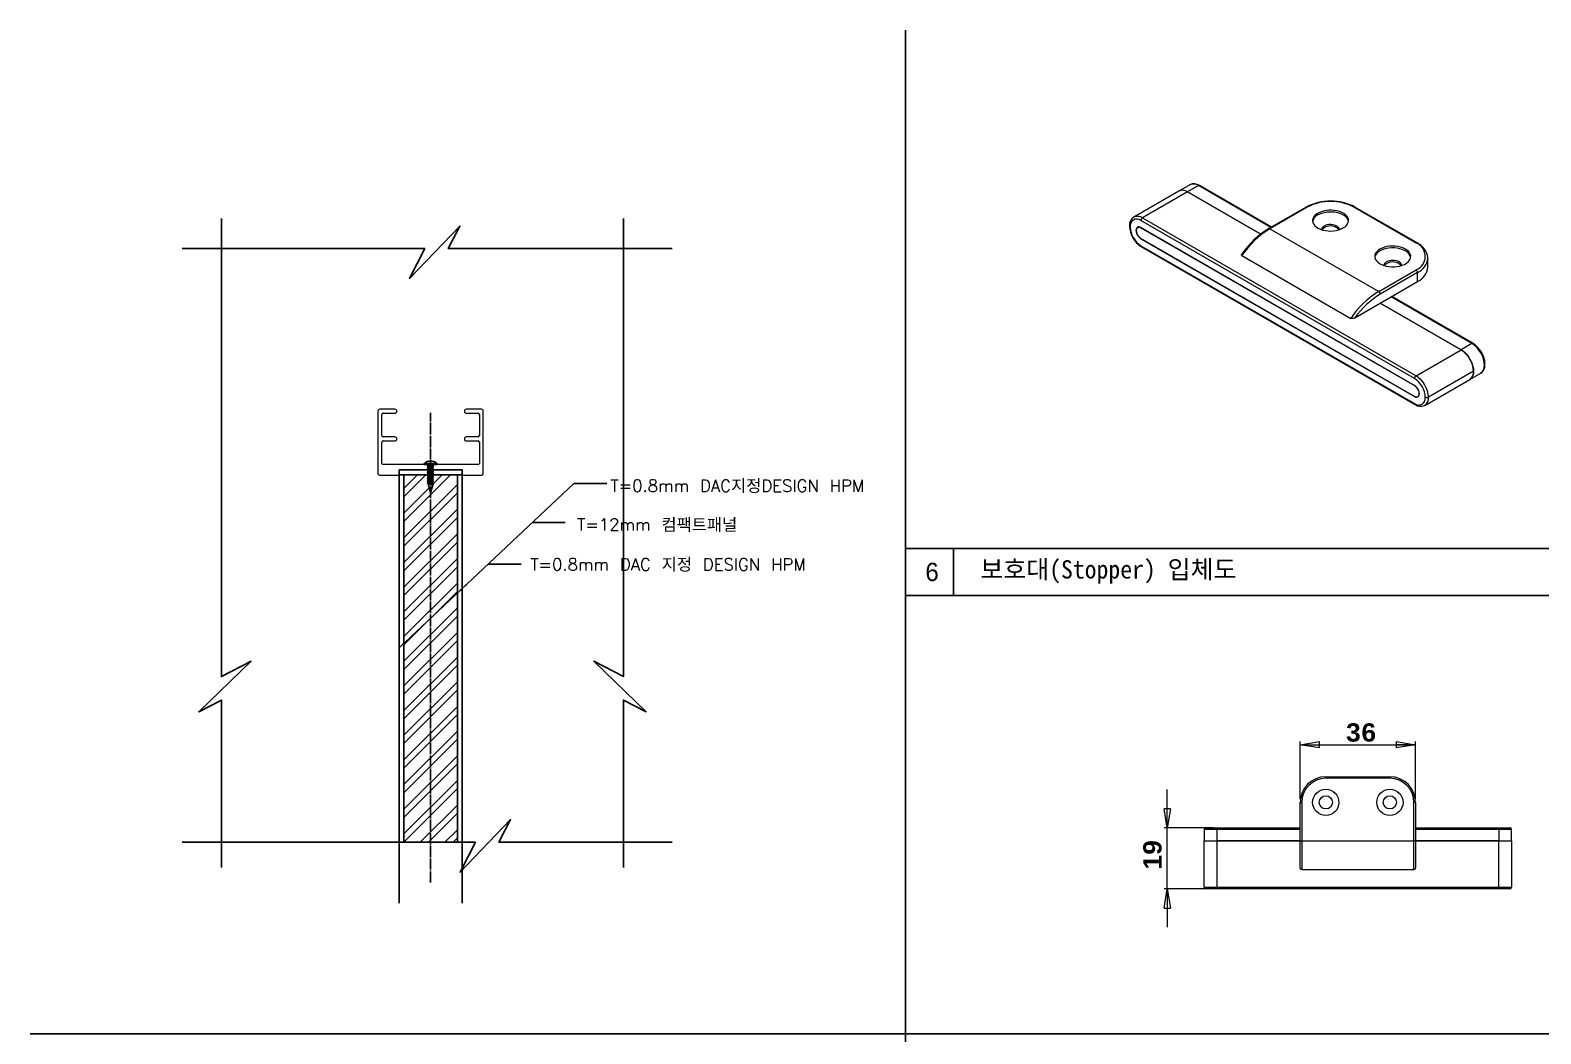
# Model space of a CAD drawing. Header units: millimetres. Extents: x 185 to 16542, y 250 to 5700.
# Drawn here: x 8585 to 12710, y 2960 to 5700 of the extents above; entities that cross this region are included whole.
import ezdxf

# ---------------------------------------------------------------- set-up
doc = ezdxf.new("R2010")
doc.units = ezdxf.units.MM
doc.linetypes.add('CEN', pattern=[35, 30, -2, 1, -2])
for name, color, linetype in [('1', 1, 'Continuous'), ('6FIN', 6, 'Continuous'), ('DIM', 7, 'Continuous'), ('FIN', 6, 'Continuous'), ('HATC', 1, 'Continuous')]:
    doc.layers.add(name, color=color, linetype=linetype)
doc.styles.add('SLDTEXTSTYLE1', font='', dxfattribs={"width": 0.75})
doc.styles.get("Standard").update_dxf_attribs({"font": 'txt.shx'})
doc.styles.get('SLDTEXTSTYLE1').set_extended_font_data('NanumGothic')

# ---------------------------------------------------------------- blocks, each defined once
blk = doc.blocks.new('zw$AE9A')
at = {"color": 7, "linetype": 'Continuous', "lineweight": 15}
for p, q in [((269.6, 1175.8), (23.6, 1033.7)), ((317.6, 1171), (71.6, 1029)), ((329, 1210.1), (269.6, 1175.8)), ((377, 1205.3), (317.6, 1171)), ((317.6, 1171), (717, 940.5)), ((717, 940.5), (317.6, 1171)), ((772.3, 977.1), (377, 1205.3)), ((775.8, 979.2), (383, 1205.9)), ((965, 1088.4), (761.4, 970.8)), ((971, 1087.8), (767.3, 970.2)), ((1565, 891.8), (1225.6, 1087.8)), ((1571, 892.4), (1231.6, 1088.4)), ((23.6, 1033.7), (24.6, 1034.3)), ((1556.5, 152.2), (63.1, 1014.3)), ((71.6, 1029), (1565, 166.9)), ((49.5, 979.6), (44.9, 976.8)), ((1556.5, 114), (63.1, 976.1)), ((63.9, 975.6), (63.1, 975.1)), ((63.1, 975.1), (1556.5, 113)), ((1556.5, 54.2), (63.1, 916.3)), ((63.9, 915.8), (63.1, 915.3)), ((63.1, 915.3), (1556.5, 53.2)), ((767.3, 970.2), (1361.3, 627.3)), ((63.1, 877.1), (1556.5, 15)), ((65.6, 871.6), (1559, 9.5)), ((614.6, 823.3), (1208.6, 480.4)), ((1361.3, 627.3), (1565, 744.9)), ((1629.7, 810.1), (1629.7, 808.6)), ((1629.7, 759.6), (1629.7, 808.6)), ((1573.5, 730.2), (1369.8, 612.6)), ((1369.8, 563.6), (1573.5, 681.2)), ((1573.5, 681.2), (1573.5, 730.2)), ((1870.4, 343.2), (1429.2, 597.9)), ((1876.4, 343.8), (1432.7, 600)), ((1231.7, 483.9), (1369.8, 563.6)), ((1369.8, 563.6), (1811, 308.9)), ((1811, 308.9), (1369.8, 563.6)), ((1870.4, 343.2), (1811, 308.9)), ((1565, 166.9), (1811, 308.9)), ((1878.9, 191.3), (1632.8, 49.3)), ((1859, 147.4), (1918.4, 181.7)), ((1557.3, 113.5), (1556.5, 113)), ((1613, 5.3), (1859, 147.4)), ((1557.4, 53.7), (1556.5, 53.2)), ((1574.3, 52.3), (1579, 54.9)), ((1613, 5.3), (1611.9, 4.8))]:
    blk.add_line(p, q, dxfattribs=at)
at = {"color": 7, "linetype": 'Continuous', "lineweight": 15, "flags": 128}
for points in [[(329.7, 1210.5), (329, 1210.1), (329, 1210.1)], [(1167.9, 974.1), (1177.7, 980.7), (1185.6, 988.1), (1191.5, 996.1), (1195.2, 1004.6), (1196.7, 1013.2), (1195.8, 1021.9), (1192.6, 1030.4), (1187.3, 1038.5), (1179.8, 1046.1), (1170.5, 1052.9), (1159.4, 1058.8), (1146.9, 1063.7), (1133.3, 1067.4), (1118.9, 1069.9), (1103.9, 1071), (1088.9, 1070.8), (1074, 1069.4), (1059.8, 1066.6), (1046.4, 1062.6), (1034.2, 1057.4), (1023.6, 1051.3), (1014.7, 1044.3), (1007.7, 1036.5), (1002.9, 1028.3), (1000.3, 1019.7), (1000, 1011), (1002.1, 1002.4), (1006.3, 994.1), (1012.7, 986.2), (1021.2, 979), (1031.4, 972.6), (1043.2, 967.2), (1056.3, 962.9), (1070.4, 959.8), (1085.1, 958), (1100.2, 957.5), (1115.2, 958.3), (1129.8, 960.5), (1143.6, 963.9), (1156.4, 968.5), (1167.9, 974.1)], [(1196.3, 1009.4), (1196.2, 1009.9), (1193.6, 1018.5), (1188.8, 1026.7), (1181.9, 1034.5), (1173, 1041.5), (1162.3, 1047.6), (1150.2, 1052.8), (1136.8, 1056.8), (1122.5, 1059.6), (1107.7, 1061.1), (1092.6, 1061.2), (1077.7, 1060.1), (1063.2, 1057.6), (1049.6, 1053.9), (1037.1, 1049), (1026.1, 1043.1), (1016.7, 1036.3), (1009.3, 1028.7), (1003.9, 1020.6), (1000.8, 1012.1), (1000.2, 1009.4)], [(1147.5, 965.1), (1146, 971.2), (1142.4, 977), (1136.6, 982.1), (1129.1, 986.5), (1120.1, 989.8), (1110.1, 991.9), (1099.6, 992.7), (1089, 992.2), (1078.8, 990.4), (1069.6, 987.4), (1061.7, 983.3), (1055.4, 978.3), (1051.2, 972.7), (1049.2, 966.6), (1049.1, 965.1)], [(63.1, 976.1), (56.3, 979), (49.9, 979.6), (44.5, 977.9), (40.3, 974), (37.7, 968.2), (36.8, 960.9), (37.7, 952.5), (40.3, 943.7), (44.5, 935), (49.9, 927), (56.3, 920.3), (63.1, 915.3)], [(63.1, 916.3), (56.5, 921.1), (50.3, 927.6), (45.1, 935.3), (41, 943.7), (38.5, 952.3), (37.6, 960.4), (38.5, 967.5), (41, 973.1), (45.1, 976.9), (50.3, 978.5), (56.5, 977.9), (63.1, 975.1)], [(1368.1, 858.5), (1358.3, 851.9), (1350.4, 844.5), (1344.5, 836.5), (1340.7, 828.1), (1339.3, 819.5), (1340.2, 810.8), (1343.3, 802.3), (1348.7, 794.1), (1356.1, 786.6), (1365.5, 779.8), (1376.5, 773.9), (1389, 769), (1402.7, 765.3), (1417.1, 762.8), (1432, 761.7), (1447.1, 761.8), (1461.9, 763.3), (1476.2, 766.1), (1489.6, 770.1), (1501.7, 775.2), (1512.4, 781.4), (1521.3, 788.4), (1528.2, 796.1), (1533.1, 804.4), (1535.6, 812.9), (1535.9, 821.6), (1533.9, 830.2), (1529.6, 838.6), (1523.2, 846.5), (1514.8, 853.7), (1504.6, 860), (1492.7, 865.4), (1479.7, 869.7), (1465.6, 872.8), (1450.8, 874.7), (1435.8, 875.2), (1420.8, 874.3), (1406.2, 872.2), (1392.3, 868.8), (1379.5, 864.2), (1368.1, 858.5)], [(1535.7, 813.5), (1535.6, 814), (1533.1, 822.6), (1528.2, 830.8), (1521.3, 838.5), (1512.4, 845.5), (1501.7, 851.7), (1489.6, 856.8), (1476.2, 860.8), (1461.9, 863.6), (1447.1, 865.1), (1432, 865.3), (1417.1, 864.1), (1402.7, 861.7), (1389, 857.9), (1376.5, 853.1), (1365.5, 847.2), (1356.1, 840.4), (1348.7, 832.8), (1343.3, 824.7), (1340.2, 816.2), (1339.7, 813.5)], [(1486.9, 769.2), (1485.4, 775.2), (1481.8, 781), (1476, 786.2), (1468.5, 790.5), (1459.5, 793.8), (1449.6, 796), (1439, 796.8), (1428.4, 796.3), (1418.2, 794.5), (1409, 791.5), (1401.1, 787.4), (1394.9, 782.4), (1390.7, 776.7), (1388.6, 770.7), (1388.5, 769.2)], [(1918.4, 181.7), (1925.4, 187), (1930.9, 194.3), (1935, 203.3), (1937.5, 213.9), (1938.3, 225.6), (1937.5, 238.4), (1935, 251.8), (1930.9, 265.5), (1925.4, 279.2), (1918.4, 292.5), (1910.3, 305.2), (1901.3, 316.9), (1891.4, 327.3), (1881.1, 336.1), (1870.4, 343.2)], [(1917.5, 181.4), (1919.7, 182.4), (1926.8, 188.1), (1932.5, 195.2), (1937, 203.6), (1940, 213.4), (1941.6, 224.3), (1941.7, 236.3), (1940.1, 248.8), (1937.1, 261.7), (1932.7, 274.6), (1927, 287.3), (1920.2, 299.5), (1912.3, 311), (1903.5, 321.5), (1894.1, 330.9), (1884, 338.9), (1876.4, 343.8)], [(1811, 308.9), (1821.7, 301.8), (1832, 293), (1841.9, 282.6), (1850.9, 270.9), (1859, 258.2), (1866, 244.9), (1871.5, 231.2), (1875.6, 217.5), (1878.1, 204.1), (1878.9, 191.3), (1878.1, 179.6), (1875.6, 169), (1871.5, 160), (1866, 152.8), (1859, 147.4), (1859, 147.4)], [(1917.8, 181.3), (1918.4, 181.7), (1918.4, 181.7)], [(1556.5, 53.2), (1563.3, 50.3), (1569.6, 49.7), (1575.1, 51.4), (1579.3, 55.2), (1581.9, 61), (1582.8, 68.4), (1581.9, 76.8), (1579.3, 85.6), (1575.1, 94.3), (1569.6, 102.3), (1563.3, 109), (1556.5, 114)], [(1556.5, 113), (1563.1, 108.2), (1569.2, 101.7), (1574.5, 94), (1578.5, 85.5), (1581.1, 77), (1581.9, 68.9), (1581.1, 61.8), (1578.5, 56.2), (1574.5, 52.4), (1569.2, 50.8), (1563.1, 51.4), (1556.5, 54.2)]]:
    blk.add_lwpolyline(points, dxfattribs=at)
at = {"color": 7, "linetype": 'Continuous', "lineweight": 15}
for centre, radius, start, end in [((289.4, 1131), 49, 54.87485, 113.81469), ((289.4, 1131), 49, 54.87485, 113.81469), ((348.9, 1166.3), 48.1, 54.18411, 113.47711), ((352.6, 1161.9), 53.5, 55.38936, 115.05752), ((380.5, 1200.4), 6.04, 65.69288, 125.61758), ((1098.3, 833.3), 287.8, 62.41097, 117.58903), ((967.5, 1082.9), 6.04, 54.38242, 114.30712), ((1098.3, 843), 275.9, 62.52431, 117.47569), ((1229.1, 1082.9), 6.04, 65.69288, 125.61758), ((53.5, 989), 53.5, 122.23903, 184.42934), ((40.1, 985.6), 36.8, 51.32581, 188.68494), ((43.2, 988.4), 49.5, 55.01731, 112.05956), ((81.5, 1013.5), 18.4, 122.60548, 177.39452), ((140.1, 990.2), 140.1, 182.16989, 237.83035), ((6.2, 985.5), 6.04, 185.71044, 245.62398), ((132.1, 985.5), 128.5, 182.4763, 237.5237), ((1012.4, 558.8), 482.4, 121.35827, 145.67049), ((1025.3, 549.3), 493.7, 121.50037, 146.29292), ((763.8, 965.3), 6.04, 54.38379, 114.29137), ((1098.3, 922.2), 63, 42.03806, 137.96194), ((68.8, 876.4), 5.75, 172.74417, 235.94365), ((1568.5, 886.9), 6.04, 65.70864, 125.61621), ((1536.6, 818.4), 78.8, 291.13412, 68.86588), ((1528.3, 800.1), 101.7, 5.70141, 65.20254), ((1437.7, 726.2), 63, 42.03806, 137.96194), ((1555, 729.4), 18.4, 2.60548, 57.39452), ((1531.1, 820), 99.3, 295.27349, 353.40637), ((1531.1, 771), 99.3, 295.27349, 353.40637), ((1619.3, 206.4), 493.7, 121.50037, 146.29292), ((1613.2, 213), 467.9, 121.34375, 144.62286), ((1351.4, 611.8), 18.4, 2.60548, 57.39452), ((1874, 338.3), 6.04, 65.70811, 125.61625), ((1732.6, 185.2), 146.5, 2.38686, 57.61314), ((1574.9, 151.3), 18.4, 122.60548, 177.39452), ((1486.5, 43.2), 146.5, 2.38686, 57.61314), ((1832.1, 186), 47.1, 304.86125, 6.45093), ((1487.5, 43.7), 128.5, 2.4763, 57.5237), ((1562.2, 14.3), 5.75, 172.74252, 235.96005), ((1579.5, 43.7), 36.8, 231.32581, 8.68494), ((1589.4, 53.4), 53.4, 235.32384, 294.54687), ((1586, 44), 47.1, 304.86125, 6.45093), ((1624.4, 65.7), 18.4, 242.60967, 297.39033)]:
    blk.add_arc(centre, radius, start, end, dxfattribs=at)
for points, knots in [([(614.6, 823.3), (614, 823.7), (612.8, 824.6), (612.1, 826.6), (612.4, 828.8), (613.6, 830.2), (614.1, 830.8)], [0, 0, 0, 0, 0.207787, 0.414128, 0.731573, 1, 1, 1, 1]), ([(1231.7, 483.9), (1228.6, 482.4), (1224.2, 480.3), (1217.4, 479), (1213.3, 478.9), (1210.3, 479.5), (1209.1, 480.1), (1208.6, 480.4)], [0, 0, 0, 0, 0.4639569, 0.6422725, 0.8221581, 0.9257723, 1, 1, 1, 1])]:
    blk.add_open_spline(points, degree=3, knots=knots, dxfattribs=at)
blk = doc.blocks.new('_Closed')
at = {"color": 0, "linetype": 'ByBlock', "lineweight": -2}
for p, q in [((-1, 0.166667), (0, 0)), ((-1, 0.166667), (-1, -0.166667)), ((0, 0), (-1, -0.166667)), ((0, 0), (-1, 0))]:
    blk.add_line(p, q, dxfattribs=at)

msp = doc.modelspace()

# ---------------------------------------------------------------- hatches: boundary and pattern name
at = {"layer": 'HATC'}
h = msp.add_hatch(dxfattribs=at)
h.set_pattern_fill('ANSI32', color=256, scale=5, style=0)
h.set_pattern_definition([(45, (-505874.503, -975.41), (-33.6759605, 33.6759605), []), (45, (-505852.053, -975.41), (-33.6759605, 33.6759605), [])])
h.paths.add_polyline_path([(9751.31, 4485.724), (9683.915, 4485.724), (9683.915, 4485.532), (9686.5, 4483.326), (9683.915, 4482.032), (9683.915, 4480.49), (9686.5, 4478.284), (9683.915, 4476.989), (9683.915, 4475.031), (9686.5, 4472.825), (9683.915, 4471.53), (9683.915, 4469.572), (9686.5, 4467.366), (9683.915, 4466.071), (9683.915, 4464.113), (9686.5, 4461.907), (9683.915, 4460.612), (9683.915, 4458.654), (9686.5, 4456.448), (9683.915, 4455.153), (9679.285, 4435.597), (9678.232, 4435.597), (9678.232, 3482.413), (9751.31, 3482.413)])
h.paths.add_polyline_path([(9678.232, 4435.597), (9677.145, 4435.597), (9671.849, 4457.281), (9669.264, 4459.487), (9671.849, 4460.781), (9671.849, 4462.74), (9669.264, 4464.946), (9671.849, 4466.24), (9671.849, 4468.199), (9669.264, 4470.405), (9671.849, 4471.699), (9671.849, 4473.658), (9669.264, 4475.864), (9671.849, 4477.158), (9671.849, 4479.117), (9669.264, 4481.323), (9671.849, 4482.617), (9671.849, 4484.159), (9670.015, 4485.724), (9605.621, 4485.724), (9605.621, 3482.413), (9678.232, 3482.413)])

# ---------------------------------------------------------------- linework, layer by layer
at = {"color": 7, "linetype": 'Continuous', "lineweight": 15}
for p, q in [((9580.672, 4664.851), (9539.632, 4664.851)), ((9816.832, 4664.851), (9775.792, 4664.851)), ((9534.232, 4659.451), (9534.232, 4490.251)), ((9545.032, 4592.851), (9545.032, 4650.451)), ((9548.632, 4654.051), (9580.672, 4654.051)), ((9775.792, 4654.051), (9807.832, 4654.051)), ((9811.432, 4650.451), (9811.432, 4592.851)), ((9822.232, 4490.251), (9822.232, 4659.451)), ((9580.672, 4589.251), (9548.632, 4589.251)), ((9548.632, 4578.451), (9580.672, 4578.451)), ((9807.832, 4589.251), (9775.792, 4589.251)), ((9775.792, 4578.451), (9807.832, 4578.451)), ((9545.032, 4517.251), (9545.032, 4574.851)), ((9811.432, 4574.851), (9811.432, 4517.251)), ((9676.432, 4513.651), (9548.632, 4513.651)), ((9592.24, 4499.251), (9676.432, 4499.251)), ((9592.24, 4484.851), (9592.24, 4499.251)), ((9678.232, 4511.491), (9676.432, 4513.651)), ((9676.432, 4499.251), (9678.232, 4501.411)), ((9680.032, 4513.651), (9678.232, 4511.491)), ((9678.232, 4501.411), (9680.032, 4499.251)), ((9807.832, 4513.651), (9680.032, 4513.651)), ((9680.032, 4499.251), (9764.223, 4499.251)), ((9764.223, 4499.251), (9764.223, 4484.851)), ((9539.632, 4484.851), (9592.24, 4484.851)), ((9764.223, 4484.851), (9816.832, 4484.851)), ((12122.589, 3661.513), (12297.589, 3661.513)), ((12122.589, 3661.513), (12122.589, 3657.138)), ((12297.589, 3657.138), (12122.589, 3657.138)), ((12297.589, 3661.513), (12297.589, 3657.138)), ((12052.589, 3591.513), (12056.964, 3591.513)), ((12052.589, 3486.513), (12052.589, 3591.513)), ((12056.964, 3591.513), (12056.964, 3486.513)), ((12367.589, 3591.513), (12363.214, 3591.513)), ((12363.214, 3486.513), (12363.214, 3591.513)), ((12367.589, 3591.513), (12367.589, 3486.513)), ((11790.089, 3517.138), (11790.089, 3486.513)), ((11825.089, 3517.138), (11790.089, 3517.138)), ((11794.464, 3521.513), (11825.089, 3521.513)), ((11825.089, 3521.513), (12052.589, 3521.513)), ((11825.089, 3521.513), (11825.089, 3517.138)), ((11825.089, 3517.138), (11825.089, 3486.513)), ((12052.589, 3517.138), (11825.089, 3517.138)), ((12367.589, 3521.513), (12595.089, 3521.513)), ((12595.089, 3517.138), (12367.589, 3517.138)), ((12595.089, 3521.513), (12595.089, 3517.138)), ((12595.089, 3521.513), (12625.714, 3521.513)), ((12595.089, 3517.138), (12595.089, 3486.513)), ((12630.089, 3517.138), (12595.089, 3517.138)), ((12630.089, 3486.513), (12630.089, 3517.138)), ((11790.089, 3486.513), (11825.089, 3486.513)), ((11790.089, 3359.638), (11790.089, 3486.513)), ((11790.089, 3486.513), (11825.089, 3486.513)), ((11825.089, 3486.513), (12052.589, 3486.513)), ((11825.089, 3486.513), (11825.089, 3359.638)), ((12052.589, 3486.513), (11825.089, 3486.513)), ((12052.589, 3486.513), (12056.964, 3486.513)), ((12052.589, 3415.294), (12052.589, 3486.513)), ((12056.964, 3486.513), (12363.214, 3486.513)), ((12056.964, 3486.513), (12056.964, 3407.763)), ((12367.589, 3486.513), (12363.214, 3486.513)), ((12363.214, 3407.763), (12363.214, 3486.513)), ((12367.589, 3486.513), (12595.089, 3486.513)), ((12367.589, 3486.513), (12367.589, 3415.294)), ((12595.089, 3486.513), (12367.589, 3486.513)), ((12595.089, 3486.513), (12630.089, 3486.513)), ((12595.089, 3359.638), (12595.089, 3486.513)), ((12595.089, 3486.513), (12630.089, 3486.513)), ((12630.089, 3486.513), (12630.089, 3359.638)), ((12056.964, 3407.763), (12363.214, 3407.763)), ((11790.089, 3359.638), (11825.089, 3359.638)), ((11825.089, 3355.263), (11794.464, 3355.263)), ((11825.089, 3359.638), (12595.089, 3359.638)), ((11825.089, 3359.638), (11825.089, 3355.263)), ((12595.089, 3355.263), (11825.089, 3355.263)), ((12595.089, 3359.638), (12630.089, 3359.638)), ((12595.089, 3359.638), (12595.089, 3355.263)), ((12625.714, 3355.263), (12595.089, 3355.263))]:
    msp.add_line(p, q, dxfattribs=at)
at = {"color": 3, "ltscale": 0.2}
for p, q in [((9695.596, 4516.958), (9660.867, 4516.958)), ((9660.867, 4516.508), (9660.867, 4514.643)), ((9694.603, 4513.651), (9661.86, 4513.651)), ((9671.849, 4512.476), (9669.264, 4511.182)), ((9669.264, 4511.182), (9671.849, 4508.976)), ((9671.849, 4507.545), (9669.264, 4506.251)), ((9669.264, 4506.251), (9671.849, 4504.045)), ((9671.849, 4501.975), (9669.264, 4500.68)), ((9669.264, 4500.68), (9671.849, 4498.474)), ((9671.849, 4496.709), (9669.264, 4495.415)), ((9671.849, 4513.651), (9671.849, 4512.476)), ((9671.849, 4508.976), (9671.849, 4507.545)), ((9671.849, 4504.045), (9671.849, 4501.975)), ((9671.849, 4498.474), (9671.849, 4496.709)), ((9683.915, 4513.651), (9683.915, 4510.349)), ((9683.915, 4510.349), (9686.5, 4508.143)), ((9686.5, 4508.143), (9683.915, 4506.848)), ((9683.915, 4506.848), (9683.915, 4505.418)), ((9683.915, 4505.418), (9686.5, 4503.212)), ((9686.5, 4503.212), (9683.915, 4501.917)), ((9683.915, 4501.917), (9683.915, 4499.847)), ((9683.915, 4499.847), (9686.5, 4497.641)), ((9686.5, 4497.641), (9683.915, 4496.347)), ((9683.915, 4496.347), (9683.915, 4494.582)), ((9695.596, 4516.508), (9695.596, 4514.643)), ((9669.264, 4495.415), (9671.849, 4493.209)), ((9671.849, 4491.473), (9669.264, 4490.179)), ((9669.264, 4490.179), (9671.849, 4487.973)), ((9671.849, 4486.431), (9669.264, 4485.137)), ((9669.264, 4485.137), (9671.849, 4482.93)), ((9671.849, 4480.972), (9669.264, 4479.678)), ((9669.264, 4479.678), (9671.849, 4477.471)), ((9671.849, 4475.513), (9669.264, 4474.219)), ((9669.264, 4474.219), (9686.5, 4471.179)), ((9669.264, 4474.219), (9671.849, 4472.012)), ((9669.264, 4474.219), (9686.5, 4471.179)), ((9671.849, 4470.054), (9669.264, 4468.76)), ((9669.264, 4468.76), (9671.849, 4466.553)), ((9671.849, 4464.595), (9669.264, 4463.301)), ((9669.264, 4463.301), (9671.849, 4461.095)), ((9671.849, 4493.209), (9671.849, 4491.473)), ((9671.849, 4487.973), (9671.849, 4486.431)), ((9671.849, 4482.93), (9671.849, 4480.972)), ((9671.849, 4477.471), (9671.849, 4475.513)), ((9671.849, 4472.012), (9671.849, 4470.054)), ((9671.849, 4466.553), (9671.849, 4464.595)), ((9671.849, 4461.095), (9677.145, 4439.41)), ((9683.915, 4458.967), (9679.285, 4439.41)), ((9683.915, 4494.582), (9686.5, 4492.376)), ((9686.5, 4492.376), (9683.915, 4491.082)), ((9683.915, 4491.082), (9683.915, 4489.346)), ((9683.915, 4489.346), (9686.5, 4487.14)), ((9686.5, 4487.14), (9683.915, 4485.845)), ((9683.915, 4485.845), (9683.915, 4484.303)), ((9683.915, 4484.303), (9686.5, 4482.097)), ((9686.5, 4482.097), (9683.915, 4480.803)), ((9683.915, 4480.803), (9683.915, 4478.844)), ((9683.915, 4478.844), (9686.5, 4476.638)), ((9686.5, 4476.638), (9683.915, 4475.344)), ((9683.915, 4475.344), (9683.915, 4473.385)), ((9683.915, 4473.385), (9686.5, 4471.179)), ((9686.5, 4471.179), (9683.915, 4469.885)), ((9683.915, 4469.885), (9683.915, 4467.926)), ((9683.915, 4467.926), (9686.5, 4465.72)), ((9686.5, 4465.72), (9683.915, 4464.426)), ((9683.915, 4464.426), (9683.915, 4462.468)), ((9683.915, 4462.468), (9686.5, 4460.261)), ((9686.5, 4460.261), (9683.915, 4458.967)), ((9677.145, 4439.41), (9679.285, 4439.41))]:
    msp.add_line(p, q, dxfattribs=at)
at = {"color": 6, "ltscale": 0.2}
for p, q in [((9669.264, 4511.182), (9686.5, 4508.143)), ((9669.264, 4506.251), (9686.5, 4503.212)), ((9669.264, 4500.68), (9686.5, 4497.641)), ((9671.849, 4512.476), (9683.915, 4510.349)), ((9671.849, 4508.976), (9683.915, 4506.848)), ((9671.849, 4507.545), (9683.915, 4505.418)), ((9671.849, 4504.045), (9683.915, 4501.917)), ((9671.849, 4501.975), (9683.915, 4499.847)), ((9671.849, 4498.474), (9683.915, 4496.347)), ((9671.849, 4496.709), (9683.915, 4494.582)), ((9669.264, 4495.415), (9686.5, 4492.376)), ((9669.264, 4490.179), (9686.5, 4487.14)), ((9669.264, 4485.137), (9686.5, 4482.097)), ((9669.264, 4479.678), (9686.5, 4476.638)), ((9669.264, 4474.219), (9686.5, 4471.179)), ((9669.264, 4468.76), (9686.5, 4465.72)), ((9669.264, 4463.301), (9686.5, 4460.261)), ((9671.849, 4493.209), (9683.915, 4491.082)), ((9671.849, 4491.473), (9683.915, 4489.346)), ((9671.849, 4487.973), (9683.915, 4485.845)), ((9671.849, 4486.431), (9683.915, 4484.303)), ((9671.849, 4482.93), (9683.915, 4480.803)), ((9671.849, 4480.972), (9683.915, 4478.844)), ((9671.849, 4477.471), (9683.915, 4475.344)), ((9671.849, 4475.513), (9683.915, 4473.385)), ((9671.849, 4472.012), (9683.915, 4469.885)), ((9671.849, 4470.054), (9683.915, 4467.926)), ((9671.849, 4464.595), (9683.915, 4462.468)), ((9671.849, 4461.095), (9683.915, 4458.967))]:
    msp.add_line(p, q, dxfattribs=at)
at = {"color": 8, "ltscale": 0.2}
for p, q in [((9669.264, 4502.437), (9686.5, 4499.398)), ((9669.264, 4496.867), (9686.5, 4493.828)), ((9669.264, 4495.415), (9686.5, 4492.376)), ((9669.264, 4495.415), (9686.5, 4492.376)), ((9669.264, 4490.179), (9686.5, 4487.14)), ((9669.264, 4490.179), (9686.5, 4487.14)), ((9669.264, 4485.137), (9686.5, 4482.097)), ((9669.264, 4485.137), (9686.5, 4482.097)), ((9669.264, 4485.137), (9686.5, 4482.097)), ((9669.264, 4479.678), (9686.5, 4476.638)), ((9669.264, 4479.678), (9686.5, 4476.638)), ((9669.264, 4479.678), (9686.5, 4476.638)), ((9669.264, 4474.219), (9686.5, 4471.179)), ((9669.264, 4468.76), (9686.5, 4465.72)), ((9669.264, 4468.76), (9686.5, 4465.72)), ((9669.264, 4468.76), (9686.5, 4465.72)), ((9669.264, 4463.301), (9686.5, 4460.261)), ((9669.264, 4463.301), (9686.5, 4460.261)), ((9669.264, 4463.301), (9686.5, 4460.261))]:
    msp.add_line(p, q, dxfattribs=at)
at = {"color": 7, "linetype": 'Continuous', "lineweight": 0}
for p, q in [((12052.589, 3600.263), (12052.589, 3757.763)), ((12367.589, 3600.263), (12367.589, 3757.763)), ((12052.589, 3749.013), (12367.589, 3749.013)), ((11689.899, 3521.513), (11689.899, 3626.513)), ((11816.339, 3521.513), (11681.149, 3521.513)), ((11689.899, 3355.263), (11689.899, 3521.513)), ((11816.339, 3355.263), (11681.149, 3355.263)), ((11689.899, 3355.263), (11689.899, 3250.263))]:
    msp.add_line(p, q, dxfattribs=at)
at = {"color": 7, "linetype": 'Continuous', "lineweight": 15}
for centre, radius in [((12122.589, 3591.513), 35.875), ((12122.589, 3591.513), 17.937), ((12297.589, 3591.513), 35.875), ((12297.589, 3591.513), 17.937)]:
    msp.add_circle(centre, radius, dxfattribs=at)
for centre, radius, start, end in [((9539.632, 4659.451), 5.4, 90, 180), ((9580.672, 4659.451), 5.4, 0, 90), ((9775.792, 4659.451), 5.4, 90, 180), ((9816.832, 4659.451), 5.4, 0, 90), ((9548.632, 4650.451), 3.6, 90, 180), ((9580.672, 4659.451), 5.4, 270, 0), ((9775.792, 4659.451), 5.4, 180, 270), ((9807.832, 4650.451), 3.6, 0, 90), ((9548.632, 4592.851), 3.6, 180, 270), ((9548.632, 4574.851), 3.6, 90, 180), ((9580.672, 4583.851), 5.4, 0, 90), ((9580.672, 4583.851), 5.4, 270, 0), ((9775.792, 4583.851), 5.4, 90, 180), ((9775.792, 4583.851), 5.4, 180, 270), ((9807.832, 4592.851), 3.6, 270, 0), ((9807.832, 4574.851), 3.6, 0, 90), ((9548.632, 4517.251), 3.6, 180, 270), ((9807.832, 4517.251), 3.6, 270, 0), ((9539.632, 4490.251), 5.4, 180, 270), ((9816.832, 4490.251), 5.4, 270, 0), ((12122.589, 3591.513), 70, 90, 180), ((12122.589, 3591.513), 65.625, 90, 180), ((12297.589, 3591.513), 70, 0, 90), ((12297.589, 3591.513), 65.625, 0, 90), ((11794.464, 3517.138), 4.375, 90, 180), ((12625.714, 3517.138), 4.375, 0, 90), ((11794.464, 3359.638), 4.375, 180, 270), ((12625.714, 3359.638), 4.375, 270, 0)]:
    msp.add_arc(centre, radius, start, end, dxfattribs=at)
at = {"color": 3, "ltscale": 0.2}
for centre, radius, start, end in [((9661.86, 4516.508), 0.992, 130.701649, 180), ((9661.86, 4514.643), 0.992, 180, 270), ((9678.232, 4497.475), 26.098, 49.298351, 130.701649), ((9694.603, 4514.643), 0.992, 270, 0), ((9694.603, 4516.508), 0.992, 0, 49.298351)]:
    msp.add_arc(centre, radius, start, end, dxfattribs=at)
at = {"color": 7, "linetype": 'Continuous', "lineweight": 15}
for points, knots in [([(12056.964, 3407.763), (12056.609, 3407.807), (12055.901, 3407.894), (12054.833, 3408.598), (12053.703, 3409.98), (12052.776, 3412.32), (12052.655, 3414.246), (12052.589, 3415.294)], [0, 0, 0, 0, 0.11167334, 0.22256904, 0.39317681, 0.66976451, 1, 1, 1, 1]), ([(12367.589, 3415.294), (12367.469, 3413.808), (12367.302, 3411.752), (12366.08, 3409.42), (12365.055, 3408.339), (12364.014, 3407.828), (12363.45, 3407.782), (12363.214, 3407.763)], [0, 0, 0, 0, 0.46395691, 0.642272472, 0.822158088, 0.925772265, 1, 1, 1, 1])]:
    msp.add_open_spline(points, degree=3, knots=knots, dxfattribs=at)
at = {"layer": '1', "color": 1, "linetype": 'CEN'}
msp.add_line((9678.232, 3372.769), (9678.232, 4655.311), dxfattribs=at)
at = {"layer": '6FIN', "color": 0}
for points in [[(8999.604, 5103.469), (9662.336, 5103.469), (9620.251, 5022.351), (9758.203, 5165.346), (9726.265, 5103.469), (10338.297, 5103.469)], [(9107.1, 5185.677), (9107.1, 3934.865), (9188.218, 3976.95), (9045.223, 3838.998), (9107.1, 3870.936), (9107.1, 3413.897)], [(10204.802, 5185.677), (10204.802, 3934.865), (10123.684, 3976.95), (10266.679, 3838.998), (10204.802, 3870.936), (10204.802, 3413.897)], [(8999.604, 3482.413), (9800.837, 3482.413), (9758.752, 3401.295), (9896.704, 3544.291), (9864.766, 3482.413), (10338.297, 3482.413)]]:
    msp.add_lwpolyline(points, dxfattribs=at)
at = {"layer": 'DIM', "color": 0}
for p, q in [((9592.24, 4013.399), (10069.353, 4462.191)), ((10069.353, 4462.191), (10159.239, 4462.191)), ((9956.025, 4355.59), (10045.911, 4355.59)), ((9835.524, 4242.241), (9925.409, 4242.241)), ((9592.24, 3509.925), (9592.24, 3315.89)), ((9764.223, 3509.925), (9764.223, 3315.89))]:
    msp.add_line(p, q, dxfattribs=at)
for points in [[(9763.949, 4171.483), (9751.31, 4163.027), (9760.523, 4175.125)], [(9776.862, 4183.629), (9764.223, 4175.173), (9773.436, 4187.271)], [(9604.879, 4021.855), (9592.24, 4013.399), (9601.453, 4025.497)]]:
    msp.add_solid(points, dxfattribs=at)
at = {"layer": 'FIN', "color": 6}
for p, q in [((10974.886, 250), (10974.886, 5700)), ((10974.886, 4284.393), (15825, 4284.393)), ((11105.712, 4156.051, -0.002), (11105.712, 4284.393, -0.002)), ((10974.886, 4156.051), (15825, 4156.051)), ((8585, 2959.541), (13434.744, 2959.541, 0.002))]:
    msp.add_line(p, q, dxfattribs=at)
at = {"layer": 'HATC', "color": 3}
for p, q in [((9592.24, 4499.251), (9592.24, 3482.413)), ((9592.24, 4499.251), (9764.223, 4499.251)), ((9671.849, 4513.651), (9661.86, 4513.651)), ((9683.915, 4513.651), (9694.603, 4513.651)), ((9764.223, 4499.251), (9764.223, 3482.413)), ((9764.223, 4485.724), (9592.24, 4485.724)), ((9605.621, 4485.724), (9605.621, 3482.413)), ((9751.31, 4485.724), (9751.31, 3482.413))]:
    msp.add_line(p, q, dxfattribs=at)

# ---------------------------------------------------------------- block references
at = {"xscale": 0.5, "yscale": 0.5, "zscale": 0.5}
msp.add_blockref('zw$AE9A', (11586.453, 4672.953), dxfattribs=at)
at = {"color": 7, "linetype": 'Continuous', "lineweight": 0, "xscale": 52.5, "yscale": 52.5, "zscale": 8.75}
for p, rotation in [((12052.589, 3749.013, -218.857), 180), ((11689.899, 3521.513, -218.857), 270), ((11689.899, 3355.263, -218.857), 90)]:
    msp.add_blockref('_Closed', p, dxfattribs=dict(at, rotation=rotation))
msp.add_blockref('_Closed', (12367.589, 3749.013, -218.857), dxfattribs=at)

# ---------------------------------------------------------------- texts
at = {"color": 7, "linetype": 'Continuous', "lineweight": 0, "insert": (12177.896, 3807.495), "char_height": 50, "width": 152.9274, "attachment_point": 1, "style": 'SLDTEXTSTYLE1'}
msp.add_mtext('{\\fGulim|b1|i0|c0|p50;\\W1.1;\\T1.05;36}', dxfattribs=at)
at = {"color": 7, "linetype": 'Continuous', "lineweight": 0, "insert": (11624.157, 3407.83), "char_height": 50, "attachment_point": 1, "rotation": 90, "style": 'SLDTEXTSTYLE1'}
msp.add_mtext('{\\fGulim|b1|i0|c0|p50;\\Q1;\\W1.1;19}', dxfattribs=at)
at = {"layer": 'DIM'}
for s, p in [('T=0.8mm DAC지정DESIGN HPM', (10169.345, 4439.645)), ('T=12mm 컴팩트패널', (10078.311, 4333.417)), ('T=0.8mm DAC 지정 DESIGN HPM', (9950.506, 4224.757))]:
    msp.add_text(s, height=33, dxfattribs=at).set_placement(p)
at = {"layer": 'DIM', "char_height": 50, "attachment_point": 4}
for s, insert in [('{\\fGulimChe|b0|i0|c129|p2;\\C0;보호대(Stopper) 입체도}', (11179.186, 4220.562, -0.002)), ('{\\fGulim|b0|i0|c129|p2;6}', (11029.356, 4220.356, -0.002))]:
    msp.add_mtext(s, dxfattribs=dict(at, insert=insert))

doc.saveas('drawing.dxf')
